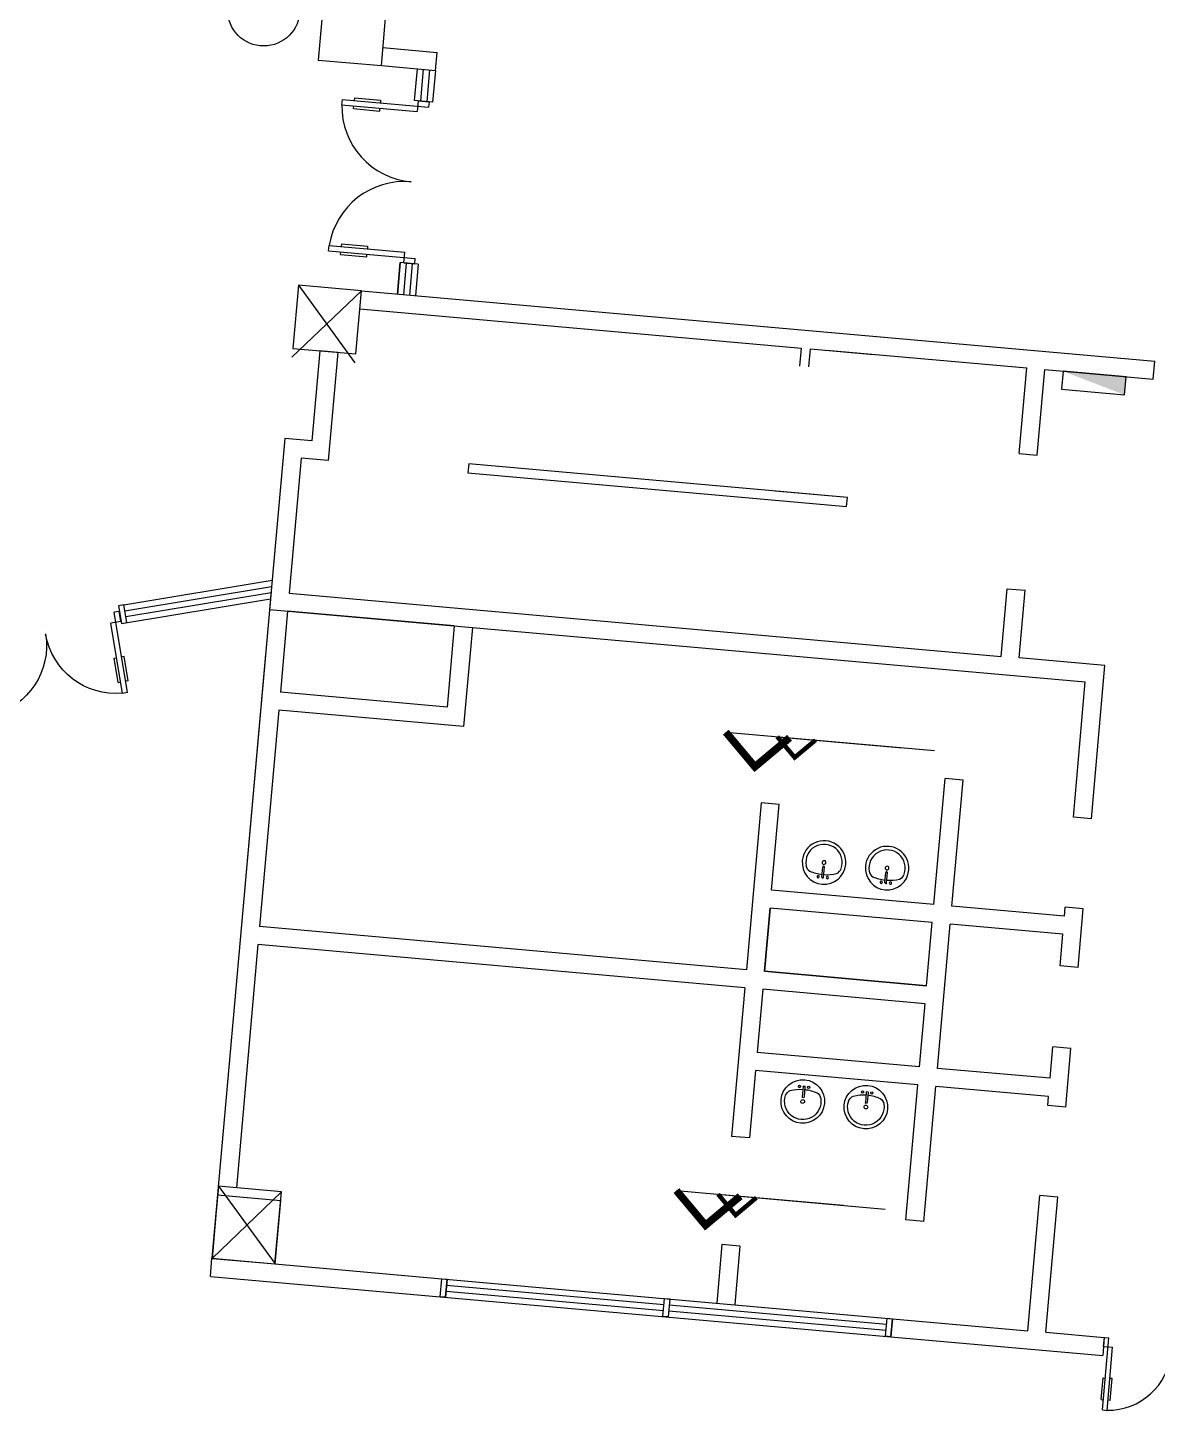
# Model space of a CAD drawing. Header units: millimetres. Extents: x 348697 to 1485586, y 7456 to 143477.
# Drawn here: x 1410139 to 1422622, y 14615 to 29902 of the extents above; entities that cross this region are included whole.
import ezdxf

# ---------------------------------------------------------------- set-up
doc = ezdxf.new("R2010")
doc.units = ezdxf.units.MM
doc.header["$LTSCALE"] = 1000
doc.header["$PDMODE"] = 1
doc.layers.get('0').update_dxf_attribs({"linetype": 'CONTINUOUS'})
for name, color, linetype in [('A—\\M+5C3C5\\M+5B4B0', 135, 'CONTINUOUS'), ('A—\\M+5C7BD\\M+5CCE5', 7, 'CONTINUOUS'), ('E1-RI-1F$0$A-GLAZ-CWMG', 3, 'CONTINUOUS'), ('E1-RV-1F$0$A-WALL', 7, 'CONTINUOUS'), ('E1-RW-1F$0$A-GLAZ-CWMG', 3, 'CONTINUOUS'), ('E1-RW-1F$0$A-HOLE', 2, 'CONTINUOUS')]:
    doc.layers.add(name, color=color, linetype=linetype)

msp = doc.modelspace()

# ---------------------------------------------------------------- linework, layer by layer
for p, q in [((1413613, 29108), (1413608, 29048)), ((1413608, 29048), (1414444, 28974)), ((1413613, 29108), (1414569, 29023)), ((1413749, 29126), (1413747, 29096)), ((1413749, 29126), (1414039, 29100)), ((1414039, 29100), (1414037, 29070)), ((1414455, 29093), (1414444, 28974)), ((1414455, 29093), (1414574, 29083)), ((1414574, 29083), (1414569, 29023)), ((1413739, 29006), (1413742, 29036)), ((1413739, 29006), (1414029, 28980)), ((1414029, 28980), (1414031, 29010)), ((1413465, 27434), (1413470, 27494)), ((1413465, 27434), (1414421, 27349)), ((1413470, 27494), (1414307, 27420)), ((1413596, 27393), (1413598, 27422)), ((1413596, 27393), (1413886, 27367)), ((1413606, 27512), (1413604, 27482)), ((1413606, 27512), (1413896, 27486)), ((1413886, 27367), (1413888, 27397)), ((1413896, 27486), (1413894, 27456)), ((1414296, 27300), (1414307, 27420)), ((1414296, 27300), (1414416, 27290)), ((1414416, 27290), (1414421, 27349)), ((1411151, 23448), (1411095, 23438)), ((1411243, 22551), (1411095, 23438)), ((1411169, 23337), (1411151, 23448)), ((1411169, 23337), (1411058, 23318)), ((1411187, 22542), (1411058, 23318)), ((1411094, 22930), (1411122, 22935)), ((1411139, 22662), (1411094, 22930)), ((1411205, 22949), (1411177, 22944)), ((1411250, 22680), (1411205, 22949)), ((1411139, 22662), (1411167, 22666)), ((1411250, 22680), (1411222, 22675)), ((1411243, 22551), (1411187, 22542)), ((1418915, 20511, 0), (1418925, 20622, 0)), ((1418934, 20510, 0), (1418944, 20620, 0)), ((1419612, 20449, 0), (1419622, 20560, 0)), ((1419631, 20448, 0), (1419641, 20558, 0)), ((1418709, 18192), (1418699, 18082)), ((1418728, 18191), (1418718, 18080)), ((1419406, 18131), (1419397, 18020)), ((1419425, 18129), (1419416, 18018)), ((1422016, 14620), (1422087, 15417)), ((1422028, 15322), (1422037, 15421)), ((1422028, 15322), (1422128, 15313)), ((1422037, 15421), (1422087, 15417)), ((1422066, 14615), (1422128, 15313)), ((1422001, 14734), (1422023, 14975)), ((1422023, 14975), (1422048, 14973)), ((1422122, 14966), (1422097, 14969)), ((1422101, 14725), (1422122, 14966)), ((1422001, 14734), (1422026, 14731)), ((1422101, 14725), (1422076, 14727)), ((1422016, 14620), (1422066, 14615))]:
    msp.add_line(p, q)
at = {"color": 1}
for p, q in [((1417854, 22113), (1420159, 21909)), ((1418422, 22063), (1419806, 21940)), ((1417308, 17045), (1419614, 16841)), ((1417769, 17004), (1419153, 16882))]:
    msp.add_line(p, q, dxfattribs=at)
at = {"elevation": 0}
for points in [[(1414109, 30179), (1413412, 30241), (1413350, 29544), (1414048, 29482)], [(1413827, 26992), (1413130, 27053), (1413068, 26356), (1413765, 26294)], [(1412935, 16931), (1412238, 16993), (1412176, 16296), (1412873, 16234)]]:
    msp.add_lwpolyline(points, close=True, dxfattribs=at)
at = {"extrusion": (0, 0, -1), "elevation": 0}
msp.add_lwpolyline([(-1421580, 26103), (-1421562, 25904), (-1422260, 25842), (-1422277, 26041)], close=True, dxfattribs=at)
at = {"color": 1}
for points, const_width in [([(1417854, 22113), (1418175, 21730), (1418558, 22051)], 83.3), ([(1418422, 22063), (1418615, 21833), (1418845, 22025)], 50), ([(1417308, 17045), (1417629, 16662), (1418013, 16983)], 83.3), ([(1417769, 17004), (1417962, 16774), (1418192, 16967)], 50)]:
    msp.add_lwpolyline(points, dxfattribs=dict(at, const_width=const_width))
msp.add_circle((1412747, 30099, 0), 400)
for centre, radius, start, end in [((1414450, 29034), 840, 179.0301, -95.0659), ((1414301, 27360), 840, 84.9341, 170.838), ((1418939, 20672, 0), 241, -5.0733, 174.9267), ((1418939, 20672, 0), 201, -19.7662, -170.3804), ((1419636, 20610, 0), 241, -5.0733, 174.9267), ((1419636, 20610, 0), 201, -19.7662, -170.3804), ((1418939, 20672, 0), 241, 174.9267, -5.0733), ((1418842, 20661, 0), 105, -167.2637, -125.8661), ((1418939, 20672, 0), 20.6, -5.0733, 174.9267), ((1418939, 20672, 0), 20.6, 174.9267, -5.0733), ((1418967, 20989, 0), 452, -114.2819, -96.28), ((1418874, 20515, 0), 12.7, -5.0733, 174.9267), ((1418874, 20515, 0), 12.7, 174.9267, -5.0733), ((1418924, 20510, 0), 9.52, 174.9267, -5.0733), ((1418934, 20621, 0), 9.52, -5.0733, 174.9267), ((1418967, 20989, 0), 452, -93.8666, -75.8647), ((1418975, 20506, 0), 12.7, -5.0733, 174.9267), ((1418975, 20506, 0), 12.7, 174.9267, -5.0733), ((1419032, 20644, 0), 105, -64.2806, -22.8829), ((1419636, 20610, 0), 241, 174.9267, -5.0733), ((1419539, 20599, 0), 105, -167.2637, -125.8661), ((1419664, 20927, 0), 452, -114.2819, -96.28), ((1419636, 20610, 0), 20.6, -5.0733, 174.9267), ((1419636, 20610, 0), 20.6, 174.9267, -5.0733), ((1419631, 20559, 0), 9.52, -5.0733, 174.9267), ((1419664, 20927, 0), 452, -93.8666, -75.8647), ((1419729, 20582, 0), 105, -64.2806, -22.8829), ((1419571, 20453, 0), 12.7, -5.0733, 174.9267), ((1419571, 20453, 0), 12.7, 174.9267, -5.0733), ((1419622, 20449, 0), 9.52, 174.9267, -5.0733), ((1419672, 20444, 0), 12.7, -5.0733, 174.9267), ((1419672, 20444, 0), 12.7, 174.9267, -5.0733), ((1422078, 15317), 700, -90.9711, -5.0671)]:
    msp.add_arc(centre, radius, start, end)
at = {"extrusion": (0, 0, -1)}
for centre, radius, start, end in [((-1409561, 23069), 787, 170.5474, -103.5487), ((-1411114, 23327), 787, -95.3566, -9.4526), ((-1418704, 18030), 241, 5.0722, -174.9278), ((-1418668, 18196), 12.7, 5.0722, -174.9278), ((-1418668, 18196), 12.7, -174.9278, 5.0722), ((-1418719, 18192), 9.52, 5.0722, -174.9278), ((-1418769, 18187), 12.7, 5.0722, -174.9278), ((-1419401, 17968), 241, 5.0722, -174.9278), ((-1418704, 18030), 241, -174.9278, 5.0722), ((-1418704, 18030), 201, 170.3794, 19.7651), ((-1418611, 18058), 105, 22.8818, 64.2795), ((-1418676, 17713), 452, 75.8636, 93.8655), ((-1418704, 18030), 20.6, 5.0722, -174.9278), ((-1418709, 18081), 9.52, -174.9278, 5.0722), ((-1418676, 17713), 452, 96.279, 114.2809), ((-1418769, 18187), 12.7, -174.9278, 5.0722), ((-1418801, 18041), 105, 125.865, 167.2626), ((-1419308, 17996), 105, 22.8818, 64.2795), ((-1419373, 17652), 452, 75.8636, 93.8655), ((-1419365, 18134), 12.7, -174.9278, 5.0722), ((-1419365, 18134), 12.7, 5.0722, -174.9278), ((-1419416, 18130), 9.52, 5.0722, -174.9278), ((-1419373, 17652), 452, 96.279, 114.2809), ((-1419466, 18125), 12.7, -174.9278, 5.0722), ((-1419466, 18125), 12.7, 5.0722, -174.9278), ((-1419498, 17979), 105, 125.865, 167.2626), ((-1418704, 18030), 20.6, -174.9278, 5.0722), ((-1419401, 17968), 241, -174.9278, 5.0722), ((-1419401, 17968), 201, 170.3794, 19.7651), ((-1419401, 17968), 20.6, -174.9278, 5.0722), ((-1419401, 17968), 20.6, 5.0722, -174.9278), ((-1419406, 18019), 9.52, -174.9278, 5.0722)]:
    msp.add_arc(centre, radius, start, end, dxfattribs=at)
at = {"color": 1}
for p in [(1417996, 22515), (1418508, 22304), (1417451, 17447), (1417855, 17245)]:
    msp.add_point(p, dxfattribs=at)
at = {"extrusion": (0, 0, -1)}
msp.add_solid([(-1421580, 26103), (-1421580, 26103), (-1422277, 26041), (-1422260, 25842)], dxfattribs=at)
at = {"layer": 'A—\\M+5C3C5\\M+5B4B0'}
for p, q in [((1414415, 29097), (1414446, 29447)), ((1414482, 29091), (1414513, 29441)), ((1414579, 29435), (1414548, 29085)), ((1414645, 29429), (1414614, 29079)), ((1414614, 29079), (1414415, 29097)), ((1414225, 26956), (1414256, 27304)), ((1414455, 27286), (1414256, 27304)), ((1414323, 27298), (1414292, 26950)), ((1414389, 27292), (1414358, 26945)), ((1414455, 27286), (1414425, 26939)), ((1411203, 23521), (1411144, 23511)), ((1411144, 23511), (1411177, 23314)), ((1411236, 23324), (1411203, 23521)), ((1411177, 23314), (1411236, 23324)), ((1414715, 16071), (1419696, 15629)), ((1414763, 15933), (1417164, 15720)), ((1414763, 15933), (1417164, 15720)), ((1414769, 15999), (1417170, 15786)), ((1414769, 15999), (1417170, 15786)), ((1414698, 15872), (1419678, 15430)), ((1414698, 15872), (1419678, 15430)), ((1417229, 15781), (1419630, 15568)), ((1417229, 15781), (1419630, 15568)), ((1417223, 15715), (1419624, 15501)), ((1417223, 15715), (1419624, 15501))]:
    msp.add_line(p, q, dxfattribs=at)
for points in [[(1411203, 23521), (1412841, 23794)], [(1411214, 23455), (1412835, 23725)], [(1411177, 23314), (1412822, 23588)], [(1411225, 23390), (1412829, 23657)]]:
    msp.add_lwpolyline(points, dxfattribs=at)
for points in [[(1414715, 16071), (1414775, 16066), (1414757, 15867), (1414698, 15872)], [(1417176, 15853), (1417235, 15847), (1417218, 15648), (1417158, 15653)], [(1417176, 15853), (1417235, 15847), (1417218, 15648), (1417158, 15653)], [(1419636, 15634), (1419696, 15629), (1419678, 15430), (1419618, 15435)], [(1419636, 15634), (1419696, 15629), (1419678, 15430), (1419618, 15435)]]:
    msp.add_lwpolyline(points, close=True, dxfattribs=at)
at = {"layer": 'A—\\M+5C7BD\\M+5CCE5'}
for p, q in [((1414065, 29681), (1414663, 29628)), ((1414645, 29429), (1414663, 29628)), ((1414048, 29482), (1414645, 29429)), ((1413827, 26992), (1422594, 26214)), ((1413809, 26792), (1418690, 26360)), ((1413809, 26792), (1418690, 26360)), ((1413367, 26330), (1413278, 25334)), ((1413566, 26312), (1413367, 26330)), ((1413566, 26312), (1413460, 25117)), ((1418673, 26161), (1418690, 26360)), ((1418673, 26160), (1418690, 26360)), ((1418772, 26152), (1418790, 26351)), ((1418790, 26351), (1419487, 26289)), ((1418967, 26335), (1421180, 26139)), ((1422576, 26015), (1422594, 26214)), ((1421096, 25193), (1421180, 26139)), ((1421296, 25175), (1421380, 26121)), ((1421380, 26121), (1422576, 26015)), ((1412979, 25360), (1412812, 23468)), ((1413278, 25334), (1412979, 25360)), ((1413161, 25143), (1413029, 23649)), ((1413460, 25117), (1413161, 25143)), ((1421096, 25193), (1421296, 25175)), ((1420898, 22951), (1420964, 23698)), ((1420964, 23698), (1421163, 23681)), ((1412829, 23668), (1412175, 16297)), ((1412829, 23668), (1412175, 16297)), ((1421097, 22934), (1421163, 23681)), ((1413011, 23451), (1412931, 22554)), ((1413011, 23451), (1412931, 22554)), ((1414853, 23287), (1413011, 23451)), ((1414853, 23287), (1413011, 23451)), ((1414853, 23287), (1414774, 22391)), ((1414853, 23287), (1414774, 22391)), ((1415053, 23269), (1414955, 22174)), ((1415053, 23269), (1414955, 22174)), ((1412767, 22970), (1412473, 19653)), ((1412767, 22970), (1412473, 19653)), ((1422043, 22850), (1421097, 22934)), ((1421893, 21156), (1422043, 22850)), ((1421893, 21156), (1422043, 22850)), ((1421694, 21174), (1421826, 22668)), ((1421694, 21174), (1421826, 22668)), ((1414774, 22391), (1412931, 22554)), ((1414774, 22391), (1412931, 22554)), ((1412914, 22355), (1412702, 19964)), ((1412914, 22355), (1412702, 19964)), ((1414955, 22174), (1412914, 22355)), ((1414955, 22174), (1412914, 22355)), ((1420152, 20207), (1420276, 21601)), ((1420152, 20207), (1420276, 21601)), ((1420476, 21583), (1420276, 21601)), ((1420476, 21583), (1420276, 21601)), ((1420352, 20189), (1420476, 21583)), ((1420352, 20189), (1420476, 21583)), ((1418244, 21330), (1418081, 19487)), ((1418244, 21330), (1418081, 19487)), ((1418443, 21312), (1418244, 21330)), ((1418443, 21312), (1418244, 21330)), ((1418359, 20366), (1418443, 21312)), ((1418359, 20366), (1418443, 21312)), ((1421893, 21156), (1421694, 21174)), ((1421893, 21156), (1421694, 21174)), ((1420152, 20207), (1418359, 20366)), ((1420152, 20207), (1418359, 20366)), ((1421596, 20078), (1420352, 20189)), ((1421596, 20078), (1420352, 20189)), ((1421596, 20078), (1421605, 20178)), ((1421596, 20078), (1421605, 20178)), ((1421804, 20160), (1421605, 20178)), ((1421804, 20160), (1421605, 20178)), ((1418280, 19469), (1418342, 20166)), ((1418280, 19469), (1418342, 20166)), ((1420135, 20007), (1418342, 20166)), ((1420135, 20007), (1418342, 20166)), ((1421747, 19513), (1421804, 20160)), ((1421747, 19513), (1421804, 20160)), ((1418081, 19487), (1412702, 19964)), ((1418081, 19487), (1412702, 19964)), ((1420073, 19310), (1420135, 20007)), ((1420073, 19310), (1420135, 20007)), ((1420192, 18396), (1420334, 19990)), ((1420192, 18396), (1420334, 19990)), ((1421579, 19879), (1420334, 19990)), ((1421579, 19879), (1420334, 19990)), ((1421548, 19531), (1421579, 19879)), ((1421548, 19531), (1421579, 19879)), ((1412684, 19765), (1412445, 17076)), ((1412684, 19765), (1412445, 17076)), ((1418063, 19288), (1412684, 19765)), ((1418063, 19288), (1412684, 19765)), ((1420073, 19310), (1418280, 19469)), ((1420073, 19310), (1418280, 19469)), ((1421747, 19513), (1421548, 19531)), ((1421747, 19513), (1421548, 19531)), ((1418063, 19288), (1417917, 17644)), ((1418063, 19288), (1417917, 17644)), ((1418262, 19270), (1418200, 18573)), ((1418262, 19270), (1418200, 18573)), ((1420055, 19111), (1418262, 19270)), ((1420055, 19111), (1418262, 19270)), ((1419993, 18414), (1420055, 19111)), ((1419993, 18414), (1420055, 19111)), ((1419993, 18414), (1418200, 18573)), ((1419993, 18414), (1418200, 18573)), ((1421437, 18286), (1421468, 18634)), ((1421437, 18286), (1421468, 18634)), ((1421667, 18616), (1421468, 18634)), ((1421667, 18616), (1421468, 18634)), ((1421610, 17969), (1421667, 18616)), ((1421610, 17969), (1421667, 18616)), ((1418183, 18374), (1418116, 17627)), ((1418183, 18374), (1418116, 17627)), ((1419975, 18215), (1418183, 18374)), ((1419975, 18215), (1418183, 18374)), ((1421437, 18286), (1420192, 18396)), ((1421437, 18286), (1420192, 18396)), ((1419843, 16721), (1419975, 18215)), ((1419843, 16721), (1419975, 18215)), ((1420042, 16703), (1420175, 18197)), ((1420042, 16703), (1420175, 18197)), ((1421420, 18086), (1420175, 18197)), ((1421420, 18086), (1420175, 18197)), ((1421390, 18089), (1421390, 18089)), ((1421411, 17987), (1421420, 18086)), ((1421411, 17987), (1421420, 18086)), ((1421610, 17969), (1421411, 17987)), ((1421610, 17969), (1421411, 17987)), ((1418116, 17627), (1417917, 17644)), ((1418116, 17627), (1417917, 17644)), ((1421190, 15496), (1421322, 16991)), ((1421190, 15496), (1421322, 16991)), ((1421522, 16973), (1421322, 16991)), ((1421522, 16973), (1421322, 16991)), ((1421389, 15479), (1421522, 16973)), ((1421389, 15479), (1421522, 16973)), ((1420042, 16703), (1419843, 16721)), ((1420042, 16703), (1419843, 16721)), ((1417811, 16449), (1417753, 15801, 0)), ((1417811, 16449), (1417753, 15801, 0)), ((1418010, 16432, 0), (1417811, 16449)), ((1418010, 16432, 0), (1417811, 16449)), ((1418010, 16432, 0), (1417953, 15784, 0)), ((1418010, 16432, 0), (1417953, 15784, 0)), ((1412872, 16235), (1414715, 16071)), ((1412872, 16235), (1414715, 16071)), ((1412875, 16265), (1412876, 16264)), ((1412158, 16097), (1414698, 15872)), ((1412158, 16097), (1414698, 15872)), ((1414698, 15872), (1414715, 16071)), ((1414698, 15872), (1414715, 16071)), ((1414757, 15867), (1414775, 16066)), ((1414757, 15867), (1414775, 16066)), ((1419678, 15430), (1419696, 15629)), ((1419678, 15430), (1419696, 15629)), ((1419696, 15629), (1421190, 15496)), ((1419696, 15629), (1421190, 15496)), ((1421389, 15479), (1422036, 15421)), ((1421389, 15479), (1422036, 15421)), ((1419678, 15430), (1422019, 15222)), ((1419678, 15430), (1422019, 15222)), ((1422036, 15421), (1422019, 15222)), ((1422036, 15421), (1422019, 15222))]:
    msp.add_line(p, q, dxfattribs=at)
for points in [[(1419197, 24708), (1415013, 25079), (1415004, 24980), (1419188, 24609), (1419197, 24708), (1418400, 24779)], [(1412175, 16297), (1412872, 16235), (1412943, 17032), (1412246, 17093), (1412175, 16297)], [(1412175, 16297), (1412872, 16235), (1412943, 17032), (1412246, 17093), (1412175, 16297)], [(1412158, 16097), (1412175, 16297)], [(1412158, 16097), (1412175, 16297)]]:
    msp.add_lwpolyline(points, dxfattribs=at)
at = {"layer": 'Defpoints'}
for p, q in [((1413059, 26257, 0), (1413827, 26992, 0)), ((1413130, 27053, 0), (1413756, 26195, 0)), ((1412176, 16296, 0), (1412944, 17031, 0)), ((1412246, 17093, 0), (1412873, 16234, 0))]:
    msp.add_line(p, q, dxfattribs=at)
at = {"layer": 'E1-RI-1F$0$A-GLAZ-CWMG'}
msp.add_line((1414256, 27304), (1414225, 26956), dxfattribs=at)
msp.add_lwpolyline([(1410321, 23292), (1410322, 23293)], dxfattribs=at)
at = {"layer": 'E1-RV-1F$0$A-WALL'}
for p, q in [((1413827, 26992), (1422594, 26214)), ((1413809, 26792), (1418690, 26360)), ((1413809, 26792), (1418690, 26360)), ((1413367, 26330), (1413278, 25334)), ((1413566, 26312), (1413367, 26330)), ((1413566, 26312), (1413460, 25117)), ((1418673, 26161), (1418690, 26360)), ((1418673, 26160), (1418690, 26360)), ((1418772, 26152), (1418790, 26351)), ((1418790, 26351), (1419487, 26289)), ((1418967, 26335), (1421180, 26139)), ((1422576, 26015), (1422594, 26214)), ((1421096, 25193), (1421180, 26139)), ((1421296, 25175), (1421380, 26121)), ((1421380, 26121), (1422576, 26015)), ((1412979, 25360), (1412812, 23468)), ((1413278, 25334), (1412979, 25360)), ((1413161, 25143), (1413029, 23649)), ((1413460, 25117), (1413161, 25143)), ((1421096, 25193), (1421296, 25175)), ((1420898, 22951), (1420964, 23698)), ((1420964, 23698), (1421163, 23681)), ((1413029, 23649), (1420898, 22951)), ((1421097, 22934), (1421163, 23681)), ((1412812, 23468), (1421826, 22668))]:
    msp.add_line(p, q, dxfattribs=at)
msp.add_lwpolyline([(1419197, 24708), (1415013, 25079), (1415004, 24980), (1419188, 24609), (1419197, 24708), (1418400, 24779)], dxfattribs=at)
at = {"layer": 'E1-RW-1F$0$A-GLAZ-CWMG'}
for p, q in [((1414715, 16071), (1419696, 15629)), ((1414703, 15938), (1414703, 15938)), ((1414703, 15938), (1414703, 15938)), ((1414709, 16005), (1414709, 16005)), ((1414709, 16005), (1414709, 16005))]:
    msp.add_line(p, q, dxfattribs=at)
msp.add_lwpolyline([(1414715, 16071), (1414775, 16066), (1414757, 15867), (1414698, 15872)], close=True, dxfattribs=at)
at = {"layer": 'E1-RW-1F$0$A-HOLE'}
msp.add_lwpolyline([(1420135, 20007), (1418342, 20166), (1418280, 19469), (1420073, 19310)], close=True, dxfattribs=at)
msp.add_lwpolyline([(1420135, 20007), (1418342, 20166), (1418280, 19469), (1420073, 19310)], close=True, dxfattribs=at)

doc.saveas('drawing.dxf')
